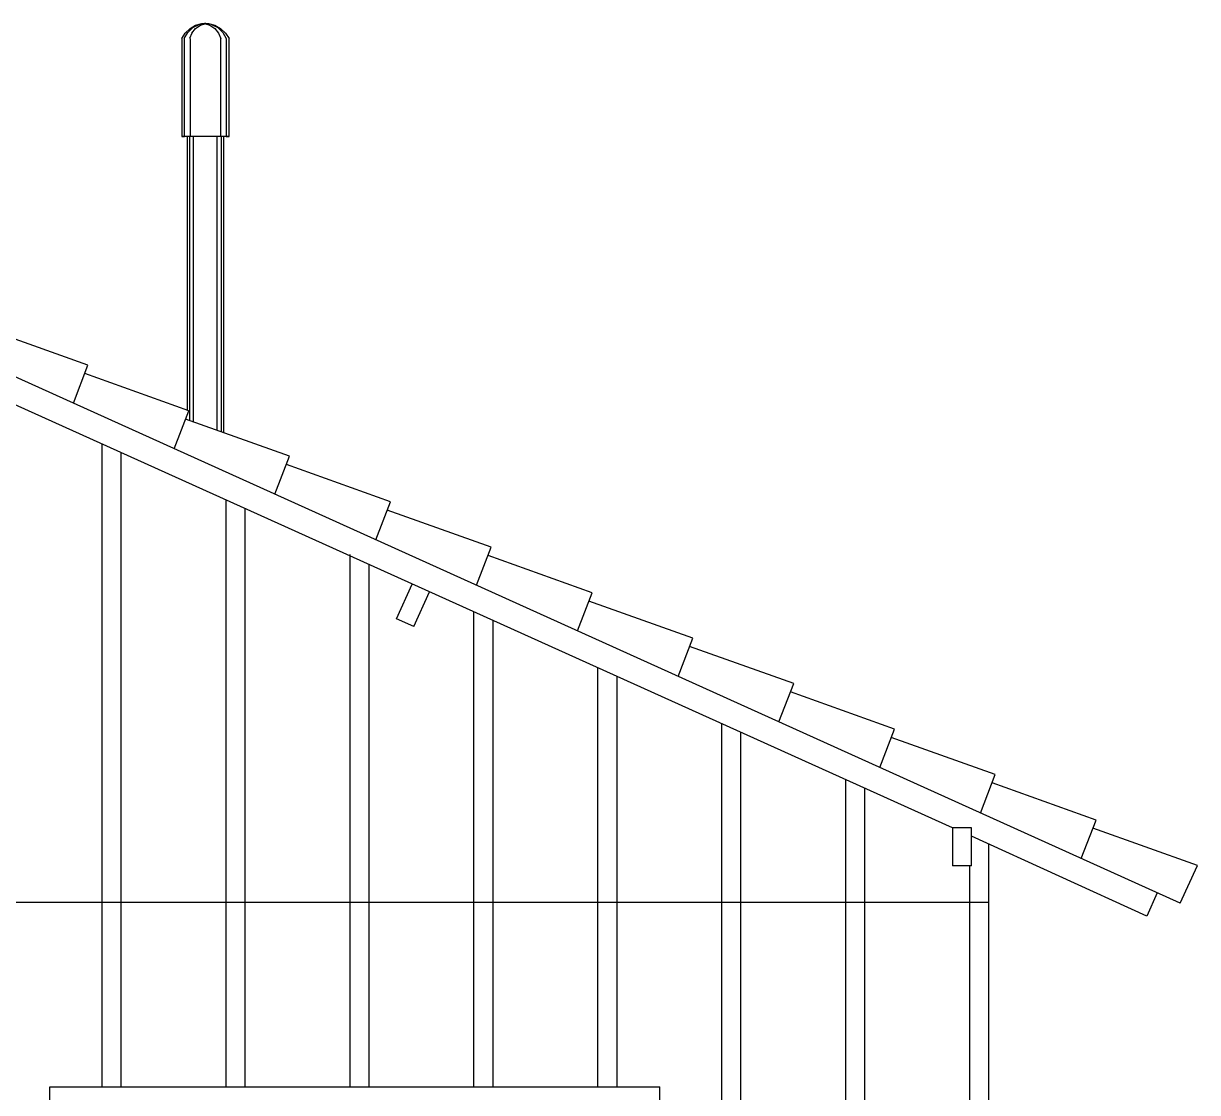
# Model space of a CAD drawing. Extents: x -7 to 295, y -11 to 39.
# Drawn here: x 171.787 to 174.865, y 7.728 to 10.532 of the extents above; entities that cross this region are included whole.
import ezdxf

# ---------------------------------------------------------------- set-up
doc = ezdxf.new("R2010")
doc.units = 0
doc.header["$LTSCALE"] = 20
for name, color, linetype in [('MADEIRAME', 244, 'CONTINUOUS'), ('PAREDE', 250, 'CONTINUOUS'), ('VISTAL', 30, 'CONTINUOUS'), ('VISTAP', 244, 'CONTINUOUS')]:
    doc.layers.add(name, color=color, linetype=linetype)

msp = doc.modelspace()

# ---------------------------------------------------------------- linework, layer by layer
at = {"layer": 'MADEIRAME', "color": 30, "linetype": 'CONTINUOUS'}
msp.add_line((174.8194, 8.2246), (171.3147, 9.8087), dxfattribs=at)
at = {"layer": 'MADEIRAME', "color": 1, "linetype": 'CONTINUOUS'}
for p, q in [((174.2221, 8.4228), (171.3397, 9.7236)), ((174.7317, 8.1903), (174.2721, 8.4002)), ((174.7594, 8.2517), (174.7317, 8.1903))]:
    msp.add_line(p, q, dxfattribs=at)
at = {"layer": 'MADEIRAME', "color": 250, "linetype": 'CONTINUOUS'}
for p, q in [((174.2721, 8.4224), (174.2221, 8.4224)), ((174.2221, 8.4224), (174.2221, 8.3223)), ((174.2721, 8.3223), (174.2721, 8.4224)), ((174.2721, 8.3223), (174.2221, 8.3223))]:
    msp.add_line(p, q, dxfattribs=at)
at = {"layer": 'PAREDE', "color": 30, "linetype": 'CONTINUOUS'}
for p, q in [((171.9557, 9.6356), (171.6829, 9.7331)), ((171.9175, 9.5363), (171.9557, 9.6356)), ((172.22, 9.5163), (171.9473, 9.6138)), ((172.1817, 9.4168), (172.22, 9.5163)), ((172.4843, 9.397), (172.2116, 9.4945)), ((172.446, 9.2974), (172.4843, 9.397)), ((172.7486, 9.2778), (172.4759, 9.3752)), ((172.7103, 9.1779), (172.7486, 9.2778)), ((173.013, 9.1585), (172.7402, 9.2559)), ((172.9745, 9.0585), (173.013, 9.1585)), ((173.2773, 9.0392), (173.0046, 9.1366)), ((173.2388, 8.939), (173.2773, 9.0392)), ((173.5416, 8.9199), (173.2689, 9.0173)), ((173.5031, 8.8196), (173.5416, 8.9199)), ((173.806, 8.8006), (173.5332, 8.898)), ((173.7673, 8.7001), (173.806, 8.8006)), ((174.0703, 8.6813), (173.7976, 8.7787)), ((174.0316, 8.5807), (174.0703, 8.6813)), ((174.3346, 8.562), (174.0619, 8.6594)), ((174.2959, 8.4612), (174.3346, 8.562)), ((174.5989, 8.4427), (174.3262, 8.5402)), ((174.5601, 8.3418), (174.5989, 8.4427)), ((174.8649, 8.3234), (174.5907, 8.4214)), ((174.8194, 8.2246), (174.8649, 8.3234))]:
    msp.add_line(p, q, dxfattribs=at)
at = {"layer": 'PAREDE', "linetype": 'CONTINUOUS'}
msp.add_line((172.8103, 8.9502), (172.7646, 8.9708), dxfattribs=at)
at = {"layer": 'VISTAL', "color": 30}
for p, q in [((172.222, 10.2357), (172.222, 9.4908)), ((172.2327, 9.487), (172.2327, 10.2357)), ((172.2946, 9.4648), (172.2946, 10.2357)), ((172.3053, 10.2357), (172.3053, 9.461))]:
    msp.add_line(p, q, dxfattribs=at)
for points in [[(172.2017, 10.4929), (172.2101, 10.5071), (172.2232, 10.519), (172.2374, 10.5274), (172.2541, 10.5321), (172.272, 10.5321), (172.2886, 10.5274), (172.3029, 10.519), (172.316, 10.5071), (172.3255, 10.4929)], [(172.2077, 10.4929), (172.2172, 10.5083), (172.2303, 10.5214), (172.247, 10.5298), (172.2648, 10.5321)], [(172.2279, 10.5071), (172.2374, 10.519), (172.2505, 10.5274), (172.2648, 10.5321), (172.2613, 10.5321), (172.2755, 10.5274), (172.2886, 10.519), (172.2982, 10.5071), (172.3041, 10.4929)], [(172.2791, 10.5298), (172.2613, 10.5321)], [(172.2791, 10.5298), (172.2958, 10.5214), (172.3089, 10.5083), (172.3184, 10.4929)], [(172.2279, 10.5071), (172.222, 10.4929)], [(172.2017, 10.4929), (172.2017, 10.2357), (172.2089, 10.2357), (172.2089, 10.4929)], [(172.2232, 10.4929), (172.2232, 10.2357)], [(172.3041, 10.2357), (172.3041, 10.4929)], [(172.3184, 10.4929), (172.3184, 10.2357), (172.3255, 10.2357), (172.3255, 10.4929)], [(172.3255, 10.2357), (172.2017, 10.2357)], [(172.216, 10.2357), (172.216, 9.5178)], [(172.3113, 10.2357), (172.3113, 9.4589)]]:
    msp.add_lwpolyline(points, dxfattribs=at)
at = {"layer": 'VISTAP', "color": 1}
for p, q in [((171.9928, 7.7431), (171.9928, 9.4289)), ((172.0428, 7.7431), (172.0428, 9.4063)), ((172.3178, 7.7431), (172.3178, 9.2822)), ((172.3678, 7.7431), (172.3678, 9.2596)), ((172.6428, 7.7431), (172.6428, 9.1396)), ((172.6928, 7.7431), (172.6928, 9.113)), ((172.9678, 7.7431), (172.9678, 8.9889)), ((173.0178, 7.7431), (173.0178, 8.9663)), ((173.2928, 7.7431), (173.2928, 8.8422)), ((173.3428, 7.7431), (173.3428, 8.8196)), ((173.6178, 5.3512), (173.6178, 8.6955)), ((173.6678, 5.3512), (173.6678, 8.6729)), ((173.9428, 5.3512), (173.9428, 8.5488)), ((173.9928, 5.3512), (173.9928, 8.5263)), ((174.3178, 7.2362), (174.3178, 8.3793)), ((174.2678, 7.2362), (174.2678, 8.3223))]:
    msp.add_line(p, q, dxfattribs=at)
at = {"layer": 'VISTAP', "color": 250}
for p, q in [((172.7647, 8.9708), (172.8059, 9.0619)), ((172.8103, 8.9502), (172.8515, 9.0414))]:
    msp.add_line(p, q, dxfattribs=at)
at = {"layer": 'VISTAP', "linetype": 'CONTINUOUS'}
msp.add_line((174.3178, 8.2262), (170.9928, 8.2262), dxfattribs=at)
at = {"layer": 'VISTAP', "color": 244, "linetype": 'CONTINUOUS'}
for p, q in [((171.8553, 7.7431), (173.4553, 7.7431)), ((171.8553, 6.5431), (171.8553, 7.7431)), ((173.4553, 6.5431), (173.4553, 7.7431))]:
    msp.add_line(p, q, dxfattribs=at)

doc.saveas('drawing.dxf')
